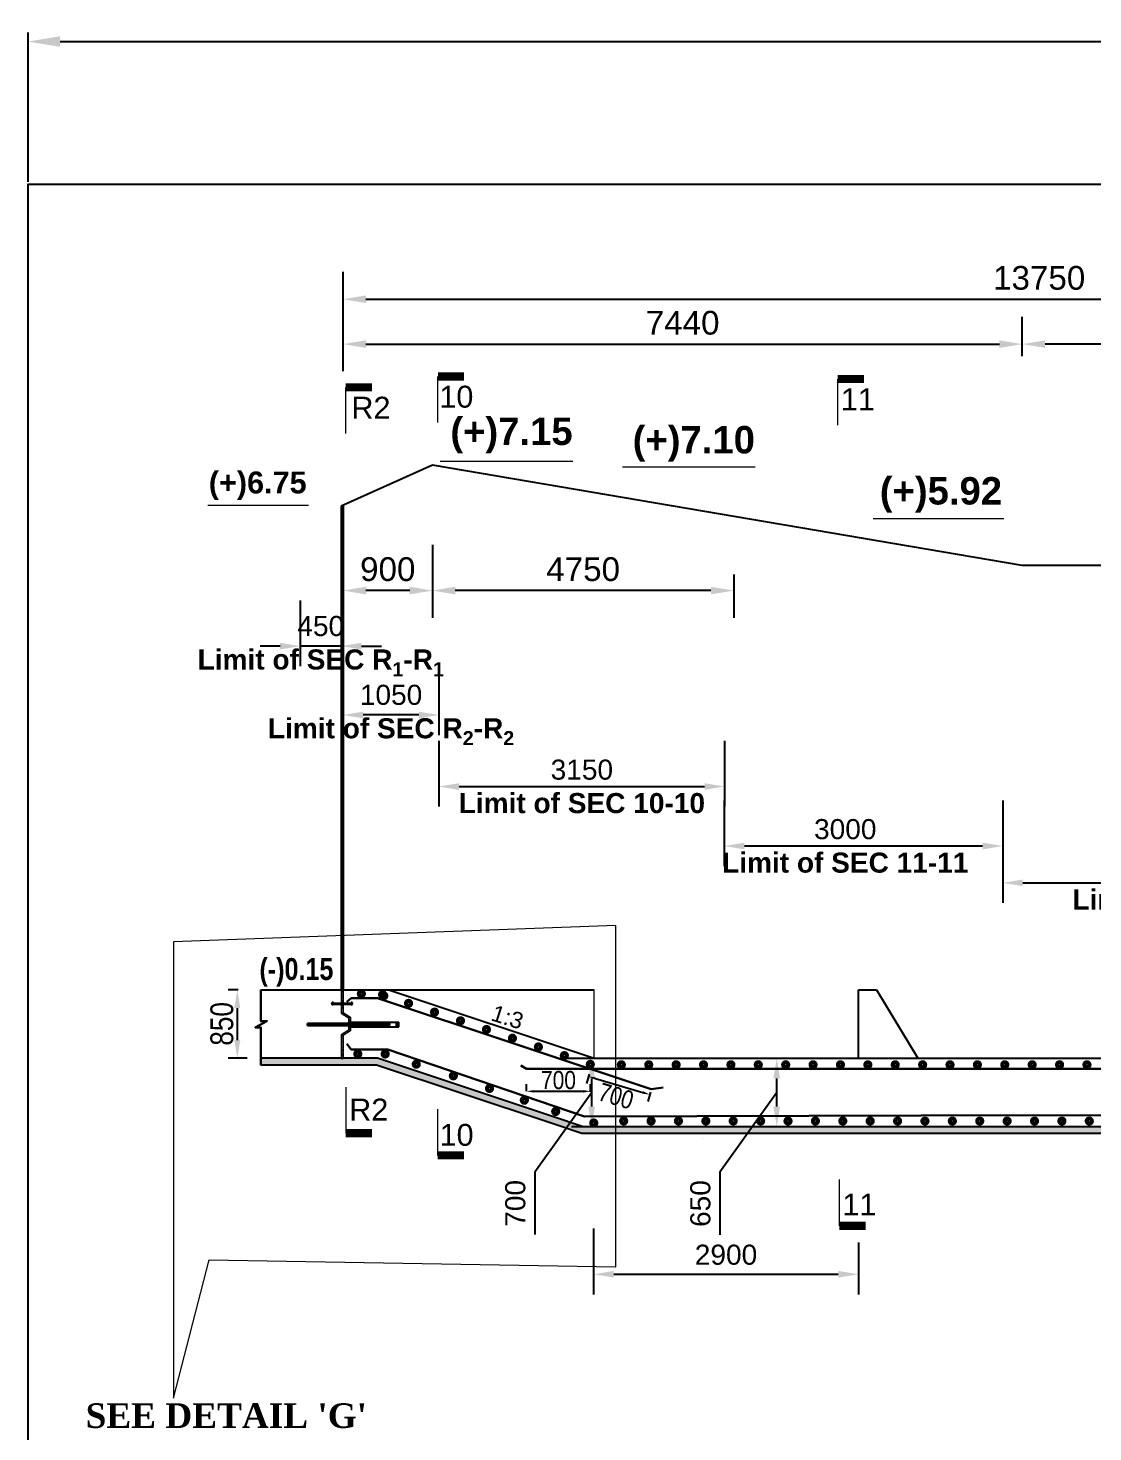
# Model space of a CAD drawing. Extents: x -358915 to 1258323, y -1667244 to -305611.
# Drawn here: x 661824 to 673488, y -1476470 to -1461086 of the extents above; entities that cross this region are included whole.
import ezdxf

# ---------------------------------------------------------------- set-up
doc = ezdxf.new("R2010")
doc.units = 0
doc.header["$LTSCALE"] = 300
doc.header["$MEASUREMENT"] = 0
for name, pattern in [('DASHED', [0.75, 0.5, -0.25]), ('DASHED2', [9.525, 6.35, -3.175]), ('HIDDEN', [0.375, 0.25, -0.125])]:
    doc.linetypes.add(name, pattern=pattern)
doc.layers.get('0').update_dxf_attribs({"linetype": 'CONTINUOUS'})
doc.layers.get('DEFPOINTS').update_dxf_attribs({"linetype": 'CONTINUOUS'})
for name, color, linetype, lineweight in [('CAR', 5, 'CONTINUOUS', 18), ('Dim', 7, 'CONTINUOUS', 9), ('line2', 3, 'CONTINUOUS', 30), ('ROD', 1, 'CONTINUOUS', 30)]:
    doc.layers.add(name, color=color, linetype=linetype, lineweight=lineweight)
for name, color, linetype in [('DOTTED', 240, 'DASHED2'), ('LINE', 7, 'CONTINUOUS'), ('TEXT', 10, 'CONTINUOUS'), ('TXT', 7, 'CONTINUOUS')]:
    doc.layers.add(name, color=color, linetype=linetype)
doc.styles.add('Arial', font='arial.ttf')
doc.styles.add('DIM', font='isocp3.shx')
doc.styles.add('dimText', font='ARIALN.TTF')
doc.dimstyles.new('3', dxfattribs={"dimtxt": 225, "dimasz": 350, "dimexe": 100, "dimexo": 25, "dimgap": 9, "dimtad": 0, "dimdec": 0, "dimzin": 0, "dimdsep": 46, "dimtxsty": 'Standard', "dimcen": 0, "dimclrd": 5, "dimclre": 6, "dimclrt": 256, "dimadec": 0, "dimazin": 0, "dimtfac": 1, "dimtdec": 0, "dimtofl": 0, "dimtmove": 2, "dimatfit": 3, "dimfxl": 1, "dimtolj": 1, "dimtzin": 0, "dimarcsym": 0})
doc.dimstyles.new('dim n_120', dxfattribs={"dimtxt": 240, "dimasz": 240, "dimexe": 240, "dimexo": 150, "dimgap": 100, "dimtad": 2, "dimdec": 0, "dimzin": 0, "dimdsep": 46, "dimtxsty": 'DIM', "dimcen": 350, "dimclrd": 5, "dimclre": 5, "dimclrt": 7, "dimadec": 0, "dimazin": 0, "dimtfac": 1, "dimtdec": 0, "dimtmove": 0, "dimatfit": 3, "dimfxl": 240, "dimfxlon": 1, "dimtolj": 1, "dimtzin": 0, "dimarcsym": 0})
doc.dimstyles.new('dim_250', dxfattribs={"dimtxt": 500, "dimasz": 500, "dimexe": 500, "dimexo": 100, "dimgap": 150, "dimtad": 1, "dimdec": 0, "dimzin": 0, "dimdsep": 46, "dimtxsty": 'Arial', "dimcen": 350, "dimclrd": 5, "dimclre": 5, "dimclrt": 7, "dimadec": 0, "dimazin": 0, "dimtfac": 1, "dimtdec": 0, "dimtmove": 0, "dimatfit": 3, "dimfxl": 500, "dimfxlon": 1, "dimtolj": 1, "dimtzin": 0, "dimarcsym": 0})
pattern_1 = [(50, (1975330.8, -1089301.7), (358.63009, -31.37607), [37.5, -412.5]), (355, (1975330.8, -1089301.7), (-69.37567, 376.09607), [30, -330]), (100.451444, (1975360.7, -1089304.3), (289.25442, 344.719995), [31.8701, -350.57106]), (46.1842, (1975330.8, -1089201.7), (533.62067, -82.75964), [56.25, -618.75]), (96.635635, (1975375.27, -1089208.6), (467.33097, 487.0593), [47.80517, -525.85688]), (351.184164, (1975330.8, -1089201.7), (467.33097, 487.0593), [45, -495]), (21, (1975380.8, -1089226.7), (298.453526, -201.309445), [37.5, -412.5]), (326, (1975380.8, -1089226.7), (121.65767, 362.57502), [30, -330]), (71.451445, (1975405.67, -1089243.48), (420.11119, 161.26558), [31.870095, -350.57106]), (37.5, (1975330.8, -1089301.7), (6.079928, 166.446927), [0, -326, 0, -335, 0, -331.25]), (7.5, (1975330.8, -1089301.7), (131.534769, 197.205856), [0, -191, 0, -318.5, 0, -126.25]), (327.5, (1975219.3, -1089301.7), (266.911218, -11.277436), [0, -125, 0, -390, 0, -517.5]), (317.5, (1975169.3, -1089301.7), (291.593085, 50.05249), [0, -162.5, 0, -259, 0, -367.5])]
pattern_2 = [(37.5, (305705.6295, -1491201.343), (-0.31496679, 9.63411885), [0, -7.6, 0, -8.5, 0, -8.125]), (7.5, (305705.63, -1491201.343), (8.84888353, 14.11073033), [0, -4.1, 0, -6.85, 0, -2.625]), (327.5, (305699.4795, -1491201.343), (15.5707093, 0.02829527), [0, -2.5, 0, -9, 0, -11.75]), (317.5, (305699.48, -1491201.343), (15.030633, 4.3883778), [0, -1.25, 0, -5.9, 0, -6.75])]
pattern_3 = [(37.5, (247832.801, -1491201.3435), (-0.31496679, 9.63411885), [0, -7.6, 0, -8.5, 0, -8.125]), (7.5, (247832.801, -1491201.344), (8.84888353, 14.11073033), [0, -4.1, 0, -6.85, 0, -2.625]), (327.5, (247826.651, -1491201.3435), (15.57070931, 0.02829527), [0, -2.5, 0, -9, 0, -11.75]), (317.5, (247826.651, -1491201.344), (15.03063302, 4.38837782), [0, -1.25, 0, -5.9, 0, -6.75])]

# ---------------------------------------------------------------- blocks, each defined once
blk = doc.blocks.new('*D906')
at = {"layer": 'DEFPOINTS', "color": 0, "ltscale": 50, "transparency": 16777216}
for p in [(664277, -1471625), (664116, -1472375), (664375, -1472375)]:
    blk.add_point(p, dxfattribs=at)
at = {"layer": 'Dim', "color": 5, "lineweight": -2, "ltscale": 50, "transparency": 16777216}
for p, q in [((664127, -1471625), (664016, -1471625)), ((664116, -1471825), (664116, -1472175)), ((664225, -1472375), (664016, -1472375))]:
    blk.add_line(p, q, dxfattribs=at)
at = {"layer": 'Dim', "color": 5, "ltscale": 50, "transparency": 16777216}
for points in [[(664083, -1471825), (664149, -1471825), (664116, -1471625)], [(664083, -1472175), (664149, -1472175), (664116, -1472375)]]:
    blk.add_solid(points, dxfattribs=at)
at = {"layer": 'Dim', "color": 7, "ltscale": 50, "transparency": 16777216, "insert": (663948, -1471998), "char_height": 250, "attachment_point": 5, "rotation": 90, "style": 'dimText'}
blk.add_mtext('\\A1;850', dxfattribs=at)
blk = doc.blocks.new('*D907')
at = {"layer": 'DEFPOINTS', "color": 0, "ltscale": 50, "transparency": 16777216}
for p in [(672714, -1464549), (672714, -1464549), (680524, -1465040)]:
    blk.add_point(p, dxfattribs=at)
at = {"layer": 'Dim', "color": 5, "lineweight": -2, "ltscale": 50, "transparency": 16777216}
for p, q in [((672714, -1464549), (672714, -1464249)), ((680524, -1464940), (680524, -1464249)), ((680274, -1464549), (672964, -1464549))]:
    blk.add_line(p, q, dxfattribs=at)
at = {"layer": 'Dim', "color": 5, "ltscale": 50, "transparency": 16777216}
for points in [[(672964, -1464508), (672964, -1464591), (672714, -1464549)], [(680274, -1464508), (680274, -1464591), (680524, -1464549)]]:
    blk.add_solid(points, dxfattribs=at)
at = {"layer": 'Dim', "color": 7, "ltscale": 50, "transparency": 16777216, "insert": (676619, -1464317), "char_height": 260, "attachment_point": 5, "style": 'Arial'}
blk.add_mtext('\\A1;6310', dxfattribs=at)
blk = doc.blocks.new('*D909')
at = {"layer": 'DEFPOINTS', "color": 0, "ltscale": 50, "transparency": 16777216}
for p in [(672714, -1464549), (672714, -1464782), (665274, -1464945)]:
    blk.add_point(p, dxfattribs=at)
at = {"layer": 'Dim', "color": 5, "lineweight": -2, "ltscale": 50, "transparency": 16777216}
for p, q in [((665274, -1464845), (665274, -1464249)), ((672714, -1464682), (672714, -1464249)), ((665524, -1464549), (672464, -1464549))]:
    blk.add_line(p, q, dxfattribs=at)
at = {"layer": 'Dim', "color": 5, "ltscale": 50, "transparency": 16777216}
for points in [[(665524, -1464508), (665524, -1464591), (665274, -1464549)], [(672464, -1464508), (672464, -1464591), (672714, -1464549)]]:
    blk.add_solid(points, dxfattribs=at)
at = {"layer": 'Dim', "color": 7, "ltscale": 50, "transparency": 16777216, "insert": (668994, -1464317), "char_height": 260, "attachment_point": 5, "style": 'Arial'}
blk.add_mtext('\\A1;7440', dxfattribs=at)
blk = doc.blocks.new('*U85')
at = {"layer": 'ROD', "const_width": 53.8}
blk.add_lwpolyline([(22, 7, -1), (-22, -7, -1)], format="xyb", close=True, dxfattribs=at)
blk = doc.blocks.new('*U86')
at = {"layer": 'Dim', "color": 0, "linetype": 'ByBlock', "lineweight": -2, "transparency": 16777216}
for p in [(0, 0), (300, 0), (600, 0), (900, 0), (1200, 0), (1500, 0), (1800, 0), (2100, 0), (2400, 0), (2700, 0), (3000, 0), (3300, 0), (3600, 0), (3900, 0), (4200, 0), (4500, 0), (4800, 0), (5100, 0), (5400, 0), (5700, 0), (6000, 0), (6300, 0), (6600, 0), (6900, 0), (7200, 0), (7500, 0), (7800, 0), (8100, 0), (8400, 0), (8700, 0), (9000, 0), (9300, 0), (9600, 0), (9900, 0), (10200, 0), (10500, 0), (10800, 0), (11100, 0), (11400, 0), (11700, 0), (12000, 0), (12300, 0), (12600, 0), (12900, 0), (13200, 0), (13500, 0), (13800, 0), (14100, 0)]:
    blk.add_blockref('*U85', p, dxfattribs=at)
blk = doc.blocks.new('*U81')
at = {"layer": 'ROD', "const_width": 53.8}
blk.add_lwpolyline([(22, 7, -1), (-22, -7, -1)], format="xyb", close=True, dxfattribs=at)
blk = doc.blocks.new('*U82')
at = {"layer": 'Dim', "color": 0, "linetype": 'ByBlock', "lineweight": -2, "transparency": 16777216}
for p in [(0, 0), (300, 0), (600, 0), (900, 0), (1200, 0), (1500, 0), (1800, 0), (2100, 0), (2400, 0)]:
    blk.add_blockref('*U81', p, dxfattribs=at)
blk = doc.blocks.new('*U83')
at = {"layer": 'ROD', "const_width": 53.8}
blk.add_lwpolyline([(22, 7, -1), (-22, -7, -1)], format="xyb", close=True, dxfattribs=at)
blk = doc.blocks.new('*U84')
at = {"layer": 'Dim', "color": 0, "linetype": 'ByBlock', "lineweight": -2, "transparency": 16777216}
for p in [(0, 0), (300, 0), (600, 0), (900, 0), (1200, 0), (1500, 0), (1800, 0), (2100, 0), (2400, 0), (2700, 0), (3000, 0), (3300, 0), (3600, 0), (3900, 0), (4200, 0), (4500, 0), (4800, 0), (5100, 0), (5400, 0), (5700, 0), (6000, 0), (6300, 0), (6600, 0), (6900, 0), (7200, 0), (7500, 0), (7800, 0), (8100, 0), (8400, 0), (8700, 0), (9000, 0), (9300, 0), (9600, 0), (9900, 0), (10200, 0), (10500, 0), (10800, 0), (11100, 0), (11400, 0), (11700, 0), (12000, 0), (12300, 0)]:
    blk.add_blockref('*U83', p, dxfattribs=at)
blk = doc.blocks.new('SEX')
at = {"layer": 'Dim', "color": 6, "ltscale": 500}
blk.add_lwpolyline([(0, 0, 60, 60, 0), (192, 0, 0, 0, 0)], format="xyseb", dxfattribs=at)
blk.add_lwpolyline([(0, -337), (0, 0), (0, 0)], dxfattribs=at)
blk = doc.blocks.new('huk')
at = {"layer": 'Dim'}
h = blk.add_hatch(dxfattribs=at)
h.set_pattern_fill('ANSI31', color=15)
h.set_pattern_definition([(45, (-358365.36117, -19477.47705), (-0.08838834765, 0.08838834765), [])])
h.paths.add_polyline_path([(13, 3, 0.75964), (-13, 3), (-94, 3, 4.674984), (-94, -6), (-12, -6, 0.637498), (12, -6), (94, -6, 4.674984), (94, 3)])
h.paths.add_polyline_path([(-6, 0, -1), (6, 0, -1)], flags=16)
at = {"layer": 'DOTTED', "color": 8}
for points in [[(-94, 3), (-13, 3)], [(13, 3), (94, 3)], [(-94, -6), (-12, -6)], [(12, -6), (94, -6)]]:
    blk.add_lwpolyline(points, dxfattribs=at)
blk.add_circle((0, 0), 6.04, dxfattribs=at)
for centre, radius, start, end in [((-104, -1), 11, 24.1477, 335.8523), ((0, 0), 13, 15.5565, 164.4435), ((104, -1), 11, 204.1477, 155.8523), ((0, 0), 13, 204.9652, 335.0348)]:
    blk.add_arc(centre, radius, start, end, dxfattribs=at)
blk = doc.blocks.new('*D929')
at = {"layer": 'DEFPOINTS', "color": 0, "ltscale": 50, "transparency": 16777216}
for p in [(680524, -1464057), (680524, -1464424), (665274, -1464525)]:
    blk.add_point(p, dxfattribs=at)
at = {"layer": 'Dim', "color": 5, "lineweight": -2, "ltscale": 50, "transparency": 16777216}
for p, q in [((665274, -1464425), (665274, -1463757)), ((680524, -1464324), (680524, -1463757)), ((665524, -1464057), (680274, -1464057))]:
    blk.add_line(p, q, dxfattribs=at)
at = {"layer": 'Dim', "color": 5, "ltscale": 50, "transparency": 16777216}
for points in [[(665524, -1464016), (665524, -1464099), (665274, -1464057)], [(680274, -1464016), (680274, -1464099), (680524, -1464057)]]:
    blk.add_solid(points, dxfattribs=at)
at = {"layer": 'Dim', "color": 7, "ltscale": 50, "transparency": 16777216, "insert": (672899, -1463825), "char_height": 260, "attachment_point": 5, "style": 'Arial'}
blk.add_mtext('\\A1;13750', dxfattribs=at)
blk = doc.blocks.new('*D939')
at = {"layer": 'DEFPOINTS', "color": 0, "ltscale": 50, "transparency": 16777216}
for p in [(666254, -1465875), (669554, -1466975), (666254, -1467250)]:
    blk.add_point(p, dxfattribs=at)
at = {"layer": 'Dim', "color": 5, "lineweight": -2, "ltscale": 50, "transparency": 16777216}
for p, q in [((666254, -1466750), (666254, -1467550)), ((669554, -1467075), (669554, -1467550)), ((669304, -1467250), (666504, -1467250))]:
    blk.add_line(p, q, dxfattribs=at)
at = {"layer": 'Dim', "color": 5, "ltscale": 50, "transparency": 16777216}
for points in [[(666504, -1467208), (666504, -1467292), (666254, -1467250)], [(669304, -1467208), (669304, -1467292), (669554, -1467250)]]:
    blk.add_solid(points, dxfattribs=at)
at = {"layer": 'Dim', "color": 7, "ltscale": 50, "transparency": 16777216, "insert": (667904, -1467017), "char_height": 260, "attachment_point": 5, "style": 'Arial'}
blk.add_mtext('\\A1;4750', dxfattribs=at)
blk = doc.blocks.new('*D940')
at = {"layer": 'DEFPOINTS', "color": 0, "ltscale": 50, "transparency": 16777216}
for p in [(665274, -1466774), (666254, -1466774), (665274, -1467250)]:
    blk.add_point(p, dxfattribs=at)
at = {"layer": 'Dim', "color": 5, "lineweight": -2, "ltscale": 50, "transparency": 16777216}
for p, q in [((665274, -1466874), (665274, -1467550)), ((666254, -1466874), (666254, -1467550)), ((666004, -1467250), (665524, -1467250))]:
    blk.add_line(p, q, dxfattribs=at)
at = {"layer": 'Dim', "color": 5, "ltscale": 50, "transparency": 16777216}
for points in [[(665524, -1467208), (665524, -1467292), (665274, -1467250)], [(666004, -1467208), (666004, -1467292), (666254, -1467250)]]:
    blk.add_solid(points, dxfattribs=at)
at = {"layer": 'Dim', "color": 7, "ltscale": 50, "transparency": 16777216, "insert": (665764, -1467017), "char_height": 260, "attachment_point": 5, "style": 'Arial'}
blk.add_mtext('\\A1;900', dxfattribs=at)
blk = doc.blocks.new('*D941')
at = {"layer": 'DEFPOINTS', "color": 0, "ltscale": 50, "transparency": 16777216}
for p in [(666325, -1468429), (669454, -1468358), (669454, -1469397)]:
    blk.add_point(p, dxfattribs=at)
at = {"layer": 'Dim', "color": 5, "lineweight": -2, "ltscale": 50, "transparency": 16777216}
for p, q in [((666325, -1468897), (666325, -1469617)), ((669454, -1468897), (669454, -1469617)), ((666545, -1469397), (669234, -1469397))]:
    blk.add_line(p, q, dxfattribs=at)
at = {"layer": 'Dim', "color": 5, "ltscale": 50, "transparency": 16777216}
for points in [[(666545, -1469361), (666545, -1469434), (666325, -1469397)], [(669234, -1469361), (669234, -1469434), (669454, -1469397)]]:
    blk.add_solid(points, dxfattribs=at)
at = {"layer": 'Dim', "color": 7, "ltscale": 50, "transparency": 16777216, "insert": (667890, -1469397), "char_height": 220, "attachment_point": 5, "style": 'Arial'}
blk.add_mtext('\\A1;3150\\P{\\fArial|b1|i0|c0|p34;Limit of SEC 10-10}', dxfattribs=at)
blk = doc.blocks.new('*D942')
at = {"layer": 'DEFPOINTS', "color": 0, "ltscale": 50, "transparency": 16777216}
for p in [(669450, -1469257), (672500, -1469376), (669450, -1470049)]:
    blk.add_point(p, dxfattribs=at)
at = {"layer": 'Dim', "color": 5, "lineweight": -2, "ltscale": 50, "transparency": 16777216}
for p, q in [((669450, -1469549), (669450, -1470269)), ((672500, -1469549), (672500, -1470269)), ((672280, -1470049), (669670, -1470049))]:
    blk.add_line(p, q, dxfattribs=at)
at = {"layer": 'Dim', "color": 5, "ltscale": 50, "transparency": 16777216}
for points in [[(669670, -1470013), (669670, -1470086), (669450, -1470049)], [(672280, -1470013), (672280, -1470086), (672500, -1470049)]]:
    blk.add_solid(points, dxfattribs=at)
at = {"layer": 'Dim', "color": 7, "ltscale": 50, "transparency": 16777216, "insert": (670775, -1470049), "char_height": 220, "attachment_point": 5, "style": 'Arial'}
blk.add_mtext('\\A1;3000\\P{\\fArial|b1|i0|c0|p34;Limit of SEC 11-11}', dxfattribs=at)
blk = doc.blocks.new('*D943')
at = {"layer": 'DEFPOINTS', "color": 0, "ltscale": 50, "transparency": 16777216}
for p in [(672500, -1469549), (676968, -1469538), (676968, -1470453)]:
    blk.add_point(p, dxfattribs=at)
at = {"layer": 'Dim', "color": 5, "lineweight": -2, "ltscale": 50, "transparency": 16777216}
for p, q in [((672500, -1469953), (672500, -1470673)), ((676968, -1469953), (676968, -1470673)), ((672720, -1470453), (676748, -1470453))]:
    blk.add_line(p, q, dxfattribs=at)
at = {"layer": 'Dim', "color": 5, "ltscale": 50, "transparency": 16777216}
for points in [[(672720, -1470416), (672720, -1470489), (672500, -1470453)], [(676748, -1470416), (676748, -1470489), (676968, -1470453)]]:
    blk.add_solid(points, dxfattribs=at)
at = {"layer": 'Dim', "color": 7, "ltscale": 50, "transparency": 16777216, "insert": (674612, -1470453), "char_height": 220, "attachment_point": 5, "style": 'Arial'}
blk.add_mtext('\\A1;3000\\P{\\fArial|b1|i0|c0|p34;Limit of SEC 12-12}', dxfattribs=at)
blk = doc.blocks.new('*D944')
at = {"layer": 'DEFPOINTS', "color": 0, "ltscale": 50, "transparency": 16777216}
for p in [(665275, -1467663), (666325, -1467645), (665275, -1468613)]:
    blk.add_point(p, dxfattribs=at)
at = {"layer": 'Dim', "color": 5, "lineweight": -2, "ltscale": 50, "transparency": 16777216}
for p, q in [((665275, -1468113), (665275, -1468833)), ((666325, -1468113), (666325, -1468833)), ((666105, -1468613), (665495, -1468613))]:
    blk.add_line(p, q, dxfattribs=at)
at = {"layer": 'Dim', "color": 5, "ltscale": 50, "transparency": 16777216}
for points in [[(665495, -1468577), (665495, -1468650), (665275, -1468613)], [(666105, -1468577), (666105, -1468650), (666325, -1468613)]]:
    blk.add_solid(points, dxfattribs=at)
at = {"layer": 'Dim', "color": 7, "ltscale": 50, "transparency": 16777216, "insert": (665800, -1468613), "char_height": 220, "attachment_point": 5, "style": 'Arial'}
blk.add_mtext('\\A1;1050\\P{\\fArial|b1|i0|c0|p34;Limit of SEC R\\H0.7x;\\S^ 2;\\H1.4286x;-R\\H0.7x;\\S^ 2;}', dxfattribs=at)
blk = doc.blocks.new('*D946')
at = {"layer": 'DEFPOINTS', "color": 0, "ltscale": 50, "transparency": 16777216}
for p in [(665255, -1466890), (664805, -1467015), (664805, -1467859)]:
    blk.add_point(p, dxfattribs=at)
at = {"layer": 'Dim', "color": 5, "lineweight": -2, "ltscale": 50, "transparency": 16777216}
for p, q in [((664805, -1467359), (664805, -1468079)), ((665255, -1467359), (665255, -1468079)), ((664585, -1467859), (664365, -1467859)), ((665255, -1467859), (664805, -1467859)), ((665475, -1467859), (665695, -1467859))]:
    blk.add_line(p, q, dxfattribs=at)
at = {"layer": 'Dim', "color": 5, "ltscale": 50, "transparency": 16777216}
for points in [[(664585, -1467822), (664585, -1467895), (664805, -1467859)], [(665475, -1467822), (665475, -1467895), (665255, -1467859)]]:
    blk.add_solid(points, dxfattribs=at)
at = {"layer": 'Dim', "color": 7, "ltscale": 50, "transparency": 16777216, "insert": (665030, -1467859), "char_height": 220, "attachment_point": 5, "style": 'Arial'}
blk.add_mtext('\\A1;450\\P{\\fArial|b1|i0|c0|p34;Limit of SEC R\\H0.7x;\\S^ 1;\\H1.4286x;-R\\H0.7x;\\S^ 1;}', dxfattribs=at)
blk = doc.blocks.new('*D947')
at = {"layer": 'DEFPOINTS', "color": 0, "ltscale": 50, "transparency": 16777216}
for p in [(667984, -1472501), (668634, -1472773), (668655, -1472700)]:
    blk.add_point(p, dxfattribs=at)
at = {"layer": 'Dim', "color": 5, "lineweight": -2, "ltscale": 50, "transparency": 16777216}
for p, q in [((667970, -1472549), (667940, -1472651)), ((668039, -1472597), (668557, -1472750)), ((668641, -1472748), (668611, -1472849))]:
    blk.add_line(p, q, dxfattribs=at)
at = {"layer": 'Dim', "color": 5, "ltscale": 50, "transparency": 16777216}
for points in [[(668043, -1472584), (668035, -1472609), (667962, -1472574)], [(668561, -1472737), (668553, -1472763), (668634, -1472773)]]:
    blk.add_solid(points, dxfattribs=at)
at = {"layer": 'Dim', "color": 7, "ltscale": 50, "transparency": 16777216, "insert": (668264, -1472790), "char_height": 200, "attachment_point": 5, "rotation": 343.5219, "style": 'dimText'}
blk.add_mtext('\\A1;700', dxfattribs=at)
blk = doc.blocks.new('*D948')
at = {"layer": 'DEFPOINTS', "color": 0, "ltscale": 50, "transparency": 16777216}
for p in [(667283, -1472776), (667984, -1472737), (667984, -1472791)]:
    blk.add_point(p, dxfattribs=at)
at = {"layer": 'Dim', "color": 5, "lineweight": -2, "ltscale": 50, "transparency": 16777216}
for p, q in [((667283, -1472737), (667283, -1472657)), ((667363, -1472737), (667904, -1472737)), ((667984, -1472741), (667984, -1472657))]:
    blk.add_line(p, q, dxfattribs=at)
at = {"layer": 'Dim', "color": 5, "ltscale": 50, "transparency": 16777216}
for points in [[(667363, -1472724), (667363, -1472751), (667283, -1472737)], [(667904, -1472724), (667904, -1472751), (667984, -1472737)]]:
    blk.add_solid(points, dxfattribs=at)
at = {"layer": 'Dim', "color": 7, "ltscale": 50, "transparency": 16777216, "insert": (667634, -1472615), "char_height": 200, "attachment_point": 5, "style": 'dimText'}
blk.add_mtext('\\A1;700', dxfattribs=at)
blk = doc.blocks.new('*D949')
at = {"layer": 'DEFPOINTS', "color": 0, "ltscale": 50, "transparency": 16777216}
for p in [(668019, -1473946), (670919, -1474293), (670919, -1474742)]:
    blk.add_point(p, dxfattribs=at)
at = {"layer": 'Dim', "color": 5, "lineweight": -2, "ltscale": 50, "transparency": 16777216}
for p, q in [((668019, -1474242), (668019, -1474962)), ((670919, -1474393), (670919, -1474962)), ((668239, -1474742), (670699, -1474742))]:
    blk.add_line(p, q, dxfattribs=at)
at = {"layer": 'Dim', "color": 5, "ltscale": 50, "transparency": 16777216}
for points in [[(668239, -1474705), (668239, -1474778), (668019, -1474742)], [(670699, -1474705), (670699, -1474778), (670919, -1474742)]]:
    blk.add_solid(points, dxfattribs=at)
at = {"layer": 'Dim', "color": 7, "ltscale": 50, "transparency": 16777216, "insert": (669469, -1474529), "char_height": 220, "attachment_point": 5, "style": 'Arial'}
blk.add_mtext('\\A1;2900', dxfattribs=at)
blk = doc.blocks.new('*D959')
at = {"layer": 'DEFPOINTS', "color": 0, "ltscale": 50, "transparency": 16777216}
for p in [(667621, -1472375), (667998, -1472375), (668039, -1473125)]:
    blk.add_point(p, dxfattribs=at)
at = {"layer": 'Dim', "color": 5, "lineweight": -2, "ltscale": 50, "transparency": 16777216}
for p, q in [((667721, -1472375), (668218, -1472375)), ((667998, -1472905), (667998, -1472595)), ((667998, -1472750), (667374, -1473624)), ((667998, -1473125), (667778, -1473125)), ((667374, -1473624), (667374, -1474307))]:
    blk.add_line(p, q, dxfattribs=at)
at = {"layer": 'Dim', "color": 5, "ltscale": 50, "transparency": 16777216}
for points in [[(667961, -1472595), (668034, -1472595), (667998, -1472375)], [(667961, -1472905), (668034, -1472905), (667998, -1473125)]]:
    blk.add_solid(points, dxfattribs=at)
at = {"layer": 'Dim', "color": 7, "ltscale": 50, "transparency": 16777216, "insert": (667162, -1473965), "char_height": 220, "attachment_point": 5, "rotation": 90, "style": 'Arial'}
blk.add_mtext('\\A1;700', dxfattribs=at)
blk = doc.blocks.new('*D1366')
at = {"layer": 'DEFPOINTS', "color": 0, "ltscale": 50, "transparency": 16777216}
for p in [(669648, -1472375), (670025, -1472375), (670066, -1473125)]:
    blk.add_point(p, dxfattribs=at)
at = {"layer": 'Dim', "color": 5, "lineweight": -2, "ltscale": 50, "transparency": 16777216}
for p, q in [((669748, -1472375), (670245, -1472375)), ((670025, -1472905), (670025, -1472595)), ((670025, -1472750), (669401, -1473624)), ((670025, -1473125), (669805, -1473125)), ((669401, -1473624), (669401, -1474310))]:
    blk.add_line(p, q, dxfattribs=at)
at = {"layer": 'Dim', "color": 5, "ltscale": 50, "transparency": 16777216}
for points in [[(669988, -1472595), (670061, -1472595), (670025, -1472375)], [(669988, -1472905), (670061, -1472905), (670025, -1473125)]]:
    blk.add_solid(points, dxfattribs=at)
at = {"layer": 'Dim', "color": 7, "ltscale": 50, "transparency": 16777216, "insert": (669189, -1473967), "char_height": 220, "attachment_point": 5, "rotation": 90, "style": 'Arial'}
blk.add_mtext('\\A1;650', dxfattribs=at)
blk = doc.blocks.new('*D1505')
at = {"layer": 'DEFPOINTS', "color": 0, "ltscale": 0.5, "transparency": 16777216}
for p in [(717799, -1461234), (661824, -1462797), (717799, -1462797)]:
    blk.add_point(p, dxfattribs=at)
at = {"layer": 'LINE', "color": 6, "lineweight": -2, "ltscale": 0.5, "transparency": 16777216}
for p, q in [((661824, -1462772), (661824, -1461134)), ((717799, -1462772), (717799, -1461134))]:
    blk.add_line(p, q, dxfattribs=at)
at = {"layer": 'LINE', "color": 5, "lineweight": -2, "ltscale": 0.5, "transparency": 16777216}
for p, q in [((662174, -1461234), (689278, -1461234)), ((717449, -1461234), (690346, -1461234))]:
    blk.add_line(p, q, dxfattribs=at)
at = {"layer": 'LINE', "color": 5, "ltscale": 0.5, "transparency": 16777216}
for points in [[(662174, -1461175), (662174, -1461292), (661824, -1461234)], [(717449, -1461175), (717449, -1461292), (717799, -1461234)]]:
    blk.add_solid(points, dxfattribs=at)
at = {"layer": 'LINE', "ltscale": 0.5, "transparency": 16777216, "insert": (689812, -1461234), "char_height": 225, "attachment_point": 5}
blk.add_mtext('\\A1;55975', dxfattribs=at)

msp = doc.modelspace()

# ---------------------------------------------------------------- hatches: boundary and pattern name
at = {"layer": 'Dim'}
h = msp.add_hatch(dxfattribs=at)
h.set_pattern_fill('AR-SAND', color=8, scale=5)
h.set_pattern_definition(pattern_2)
h.paths.add_polyline_path([(665254.4, -1471624.8), (665274.4, -1471624.8), (665274.4, -1471874.8), (665354.4, -1471924.8), (665354.4, -1471968.7), (665334.4, -1471968.7), (665334.4, -1471932), (665254.4, -1471882)])
h = msp.add_hatch(dxfattribs=at)
h.set_pattern_fill('AR-SAND', color=8, scale=5)
h.set_pattern_definition(pattern_3)
h.paths.add_polyline_path([(665254.4, -1471624.8), (665274.4, -1471624.8), (665274.4, -1471874.8), (665354.4, -1471924.8), (665354.4, -1471968.7), (665334.4, -1471968.7), (665334.4, -1471932), (665254.4, -1471882)])
h = msp.add_hatch(color=15, dxfattribs=at)
h.dxf.hatch_style = 1
h.paths.add_polyline_path([(664884.6, -1471995.8), (664884.6, -1472015.8), (665784, -1472015.8), (665784, -1471995.8)])
h = msp.add_hatch(color=15, dxfattribs=at)
h.dxf.hatch_style = 1
h.paths.add_polyline_path([(664884.6, -1471995.8), (664884.6, -1472015.8), (665784, -1472015.8), (665784, -1471995.8)])
h = msp.add_hatch(dxfattribs=at)
h.set_pattern_fill('AR-SAND', color=8, scale=5)
h.set_pattern_definition(pattern_2)
h.paths.add_polyline_path([(665254.4, -1472374.8), (665274.4, -1472374.8), (665274.4, -1472124.8), (665354.4, -1472074.8), (665354.4, -1472030.9), (665334.4, -1472030.9), (665334.4, -1472067.7), (665254.4, -1472117.7)])
h = msp.add_hatch(dxfattribs=at)
h.set_pattern_fill('AR-SAND', color=8, scale=5)
h.set_pattern_definition(pattern_3)
h.paths.add_polyline_path([(665254.4, -1472374.8), (665274.4, -1472374.8), (665274.4, -1472124.8), (665354.4, -1472074.8), (665354.4, -1472030.9), (665334.4, -1472030.9), (665334.4, -1472067.7), (665254.4, -1472117.7)])
h = msp.add_hatch(color=15, dxfattribs=at)
h.dxf.hatch_style = 1
h.paths.add_polyline_path([(665858.9, -1471980.9), (665884.4, -1471980.9), (665884.3, -1472030.9), (665858.8, -1472030.9)])
h = msp.add_hatch(color=15, dxfattribs=at)
h.dxf.hatch_style = 1
h.paths.add_polyline_path([(665858.9, -1471980.9), (665884.4, -1471980.9), (665884.3, -1472030.9), (665858.8, -1472030.9)])
at = {"layer": 'Dim', "linetype": 'DASHED'}
h = msp.add_hatch(dxfattribs=at)
h.set_pattern_fill('AR-CONC', color=8, scale=50)
h.set_pattern_definition(pattern_1)
h.paths.add_polyline_path([(682524.9, -1473425.3), (682034.7, -1473425.2), (682034.7, -1473500.2), (682524.9, -1473500.3)])
h.paths.add_polyline_path([(665652.6, -1472374.8), (664804.4, -1472374.8), (664375.3, -1472374.8), (664375.3, -1472449.8), (664804.4, -1472449.8), (665640.4, -1472449.8), (667543.5, -1473084.2), (667640, -1473116.4), (667640, -1473037.3), (667567.2, -1473013.1)])
h = msp.add_hatch(dxfattribs=at)
h.set_pattern_fill('AR-CONC', color=8, scale=50)
h.set_pattern_definition(pattern_1)
h.paths.add_polyline_path([(681070.4, -1473125), (667902.6, -1473124.8), (667640, -1473037.3), (667640, -1473116.4), (667890.4, -1473199.8), (674319.1, -1473199.8), (681043.2, -1473200), (681403.3, -1473500.1), (681914.7, -1473500.2), (681914.7, -1473425.2), (681430.6, -1473425.2)])

# ---------------------------------------------------------------- linework, layer by layer
for p, q in [((665334.4, -1471980.2), (665884.4, -1471980.9)), ((665334.4, -1471980.2), (665884.4, -1471980.9)), ((665334.4, -1472030.9), (665884.3, -1472030.9)), ((665334.4, -1472030.9), (665884.3, -1472030.9))]:
    msp.add_line(p, q)
at = {"color": 7}
for points in [[(665274.4, -1471624.8), (665774.3, -1471624.8)], [(668024.3, -1472374.8), (682524.2, -1472374.7)]]:
    msp.add_lwpolyline(points, dxfattribs=at)
for points in [[(665858.8, -1472030.9), (665858.9, -1471980.9)], [(665858.8, -1472030.9), (665858.9, -1471980.9)], [(665884.3, -1472030.9), (665884.4, -1471980.9)], [(665884.3, -1472030.9), (665884.4, -1471980.9)]]:
    msp.add_lwpolyline(points)
at = {"layer": 'CAR', "color": 1}
msp.add_line((668024.3, -1472374.8), (668024.3, -1471624.8), dxfattribs=at)
at = {"layer": 'Dim', "color": 8, "ltscale": 500}
for p, q in [((667792.7, -1465836.8), (666338.9, -1465836.8)), ((669789.4, -1465899.4), (668335.6, -1465899.4)), ((663794.3, -1466315.8), (664896.4, -1466315.8)), ((672513, -1466464.1), (671079.9, -1466464.1))]:
    msp.add_line(p, q, dxfattribs=at)
at = {"layer": 'DOTTED', "color": 7, "linetype": 'HIDDEN', "lineweight": 20, "ltscale": 2000000.0}
for points in [[(663809.1, -1474585.4), (668263.5, -1474658.7), (668263.5, -1470921.9), (663417.7, -1471098.7), (663417.7, -1474585.4)], [(663417.7, -1474585.4), (663417.7, -1476100), (663809.1, -1474585.4)]]:
    msp.add_lwpolyline(points, dxfattribs=at)
at = {"layer": 'LINE', "ltscale": 500}
for p, q in [((672714.4, -1466974.8), (666254.4, -1465874.8)), ((664372.7, -1471624.8), (665254.4, -1471624.8)), ((670918.8, -1472373.3), (670918.8, -1471623.3)), ((670918.8, -1471623.3), (671118.8, -1471623.3))]:
    msp.add_line(p, q, dxfattribs=at)
at = {"layer": 'LINE'}
msp.add_line((665774.3, -1471624.8), (668024.3, -1471624.8), dxfattribs=at)
msp.add_lwpolyline([(717799, -1502379.4), (661824.5, -1502379.4), (661824.5, -1462797.5), (717799, -1462797.5)], close=True, dxfattribs=at)
at = {"layer": 'LINE', "ltscale": 500}
for points in [[(666254.4, -1465874.8), (665254.4, -1466324.8)], [(665254.4, -1466324.8), (665254.4, -1471624.8)], [(665274.4, -1466315.8), (665274.4, -1471624.8)], [(680524.4, -1466974.8), (672714.4, -1466974.8)], [(665774.3, -1471624.8), (668024.3, -1472374.8)], [(671118.8, -1471623.3), (671568.8, -1472373.4)], [(681914.7, -1473425.2), (681430.6, -1473425.2), (681070.4, -1473125), (674319.1, -1473124.8), (667902.6, -1473124.8), (667567.2, -1473013.1), (665652.6, -1472374.8), (664804.4, -1472374.8), (664375.3, -1472374.8)], [(681914.7, -1473500.2), (681403.4, -1473500.2), (681043.2, -1473200), (674319.1, -1473199.8), (667890.4, -1473199.8), (667543.5, -1473084.2), (665640.4, -1472449.8), (664804.4, -1472449.8), (664375.3, -1472449.8)]]:
    msp.add_lwpolyline(points, dxfattribs=at)
at = {"layer": 'LINE', "lineweight": 15}
for points in [[(665254.4, -1471624.8), (665254.4, -1471781)], [(665254.4, -1471624.8), (665254.4, -1471781)], [(665274.4, -1471624.8), (665274.4, -1471780.7)], [(665274.4, -1471624.8), (665274.4, -1471780.7)], [(665254.4, -1471781), (665254.4, -1471882), (665334.4, -1471932), (665334.4, -1471995.8)], [(665254.4, -1471781), (665254.4, -1471882), (665334.4, -1471932), (665334.4, -1471995.8)], [(665274.4, -1471780.7), (665274.4, -1471874.8), (665354.4, -1471924.8), (665354.4, -1471980.2)], [(665274.4, -1471780.7), (665274.4, -1471874.8), (665354.4, -1471924.8), (665354.4, -1471980.2)], [(665334.4, -1472015.8), (665334.4, -1472067.7), (665254.4, -1472117.7), (665254.4, -1472374.8)], [(665334.4, -1472015.8), (665334.4, -1472067.7), (665254.4, -1472117.7), (665254.4, -1472374.8)], [(665354.4, -1472030.9), (665354.4, -1472074.8), (665274.4, -1472124.8), (665274.4, -1472374.8)], [(665354.4, -1472030.9), (665354.4, -1472074.8), (665274.4, -1472124.8), (665274.4, -1472374.8)]]:
    msp.add_lwpolyline(points, dxfattribs=at)
at = {"layer": 'LINE', "ltscale": 500}
msp.add_lwpolyline([(664804.4, -1472374.8), (664804.4, -1472374.8)], close=True, dxfattribs=at)
at = {"layer": 'line2', "color": 2}
for p, q in [((664884.6, -1472015.8), (664884.6, -1471995.8)), ((664959.6, -1472015.8), (664959.6, -1471995.8))]:
    msp.add_line(p, q, dxfattribs=at)
at = {"layer": 'line2', "color": 7, "linetype": 'Continuous', "ltscale": 1500000.0}
msp.add_line((669219.2, -1473252.7), (669219.2, -1473252.7), dxfattribs=at)
at = {"layer": 'line2', "color": 5}
msp.add_lwpolyline([(664372.7, -1471624.8), (664372.7, -1471966.8), (664440.9, -1471966.8), (664313.4, -1472037.8), (664375.3, -1472037.1), (664375.3, -1472449.8)], dxfattribs=at)
at = {"layer": 'line2', "color": 1}
for points in [[(665274.4, -1471624.8), (665254.4, -1471624.8)], [(665274.4, -1471624.8), (665254.4, -1471624.8)], [(665254.4, -1471783), (665258.6, -1471786.4), (665264.5, -1471787.8), (665270.8, -1471786.2), (665274.4, -1471783.3)], [(665254.4, -1471783), (665258.6, -1471786.4), (665264.5, -1471787.8), (665270.8, -1471786.2), (665274.4, -1471783.3)], [(665254.4, -1472374.8), (665274.4, -1472374.8)]]:
    msp.add_lwpolyline(points, dxfattribs=at)
at = {"layer": 'line2', "color": 2}
for points in [[(665784, -1471995.8), (664884.6, -1471995.8)], [(665784, -1472015.8), (664884.6, -1472015.8)], [(665784, -1471995.8), (664959.6, -1471995.8)], [(665784, -1472015.8), (664959.6, -1472015.8)], [(665784, -1471995.8), (665784, -1472015.8)], [(665784, -1471995.8), (665784, -1472015.8)]]:
    msp.add_lwpolyline(points, dxfattribs=at)
at = {"layer": 'ROD', "ltscale": 500}
for p, q in [((665317.3, -1471756.3), (665361.9, -1471716)), ((665361.9, -1472280.1), (665315.9, -1472218))]:
    msp.add_line(p, q, dxfattribs=at)
for points in [[(665361.9, -1471716), (665652.4, -1471716)], [(665652.4, -1471716), (668648.5, -1472714.1)], [(665361.9, -1472280.1), (665766.1, -1472280.1)], [(665766.1, -1472280.1), (667920.6, -1473013.8)], [(667283.4, -1472492.6), (667219.9, -1472454.5)], [(668781.5, -1472696.2), (668648.5, -1472714.1)], [(667920.6, -1473013.8), (672837.5, -1473000.3), (680609.6, -1473017.6)]]:
    msp.add_lwpolyline(points, dxfattribs=at)
at = {"layer": 'ROD', "const_width": 53.8}
for points in [[(665456.5, -1471655.3, 1), (665493.5, -1471683, 1)], [(665701.4, -1471677, 1), (665738.4, -1471704.7, 1)], [(665454.3, -1472313.9, -1), (665417.4, -1472341.6, -1)], [(665754.2, -1472313.9, -1), (665717.2, -1472341.6, -1)], [(666094.6, -1472426.1, -1), (666057.6, -1472453.8, -1)], [(666501, -1472553.9, -1), (666464, -1472581.6, -1)], [(666896.8, -1472691.9, -1), (666859.8, -1472719.6, -1)], [(667278.4, -1472820.7, -1), (667241.4, -1472848.4, -1)], [(667621.7, -1472944.4, -1), (667584.8, -1472972.1, -1)], [(668038.9, -1473070.1, -1), (668001.9, -1473097.8, -1)]]:
    msp.add_lwpolyline(points, format="xyb", close=True, dxfattribs=at)
at = {"layer": 'ROD', "ltscale": 500}
msp.add_lwpolyline([(667283.4, -1472492.6), (682414.9, -1472492.6, -0.4142136), (682449.9, -1472527.6), (682449.4, -1473301.7, -0.4142136), (682414.4, -1473336.7), (682144.4, -1473336.7, -0.4142154), (682109.4, -1473301.7), (682109.9, -1472492.6)], format="xyb", dxfattribs=at)

# ---------------------------------------------------------------- block references
at = {"layer": 'Dim', "color": 6, "xscale": 1.5, "yscale": 1.5, "zscale": 1.5}
for p in [(666312.7, -1464904.3), (670692.4, -1464931.8), (665304.5, -1465023.5)]:
    msp.add_blockref('SEX', p, dxfattribs=at)
at = {"layer": 'Dim', "xscale": -1}
for name, p, rotation in [('*U82', (667982.6, -1472441.5), 341.449433474373), ('*U84', (680648, -1473064.9), 359.9881519162223)]:
    msp.add_blockref(name, p, dxfattribs=dict(at, rotation=rotation))
msp.add_blockref('*U86', (682422.4, -1472446.1), dxfattribs=at)
at = {"layer": 'Dim', "color": 6, "xscale": -1.5, "yscale": 1.5, "zscale": 1.5, "rotation": 180}
for p in [(665304.4, -1473196.3), (666310, -1473438.8), (670708.9, -1474210.1)]:
    msp.add_blockref('SEX', p, dxfattribs=at)
at = {"layer": 'line2', "color": 1}
msp.add_blockref('huk', (665264.5, -1471774.8), dxfattribs=at)
msp.add_blockref('huk', (665264.5, -1471774.8), dxfattribs=at)

# ---------------------------------------------------------------- texts
at = {"layer": 'Dim', "color": 7, "insert": (662277.1, -1476155.9, 0), "char_height": 225, "width": 3437.461, "attachment_point": 1, "style": 'Arial'}
msp.add_mtext("\\pxqc;{\\fTimes New Roman|b1|i0|c0|p18;\\H1.2x;SEE DETAIL 'G'}", dxfattribs=at)
at = {"layer": 'TEXT', "ltscale": 500, "style": 'Arial'}
msp.add_text('1:3', height=179.2, rotation=342.32487, dxfattribs=at).set_placement((666883, -1471956))
at = {"layer": 'TEXT', "color": 6, "attachment_point": 6, "style": 'Arial'}
for s, insert, char_height, width in [('{\\fArial|b1|i0|c0|p34;(+)7.15}', (667789.2, -1465550, 0), 300, 563.704), ('{\\fArial|b1|i0|c0|p34;(+)7.10}', (669785.9, -1465642, 0), 300, 563.704), ('{\\fArial|b1|i0|c0|p34;(+)6.75}', (664875.2, -1466101.7, 0), 240, 572.38), ('{\\fArial|b1|i0|c0|p34;(+)5.92}', (672492.8, -1466202.1, 0), 300, 563.704), ('{\\fArial Narrow|b1|i0|c0|p34;(-)0.15}', (665168.3, -1471433.6, 0), 240, 572.38)]:
    msp.add_mtext(s, dxfattribs=dict(at, insert=insert, char_height=char_height, width=width))
at = {"layer": 'TXT', "char_height": 240, "attachment_point": 5, "style": 'Arial'}
for s, insert in [('10', (666515.4, -1465127)), ('11', (670912.8, -1465154.5)), ('10', (666517.9, -1473216.1)), ('11', (670929.2, -1473977.6))]:
    msp.add_mtext(s, dxfattribs=dict(at, insert=insert))
at = {"layer": 'TXT', "char_height": 240, "width": 826.953, "attachment_point": 5, "style": 'Arial'}
for insert in [(665579.9, -1465246.2), (665555.7, -1472937.4)]:
    msp.add_mtext('R2', dxfattribs=dict(at, insert=insert))

# ---------------------------------------------------------------- dimensions: what is measured, and where the dimension line sits
at = {"layer": 'Dim', "ltscale": 50}
for base, p1, p2, text, picture, middle in [((680524.4, -1464057.5), (665274.4, -1464525.4), (680524.4, -1464423.7), '13750', '*D929', (672899.4, -1463824.6)), ((672714.4, -1464549.4), (665274.4, -1464944.8), (672714.4, -1464781.7), '7440', '*D909', (668994.4, -1464316.6)), ((666254.4, -1467250.1), (669554.4, -1466974.8), (666254.4, -1465874.8), '4750', '*D939', (667904.4, -1467017.4)), ((665274.4, -1467250.1), (666254.4, -1466774.1), (665274.4, -1466774.1), '900', '*D940', (665764.4, -1467017.4))]:
    dim = msp.add_linear_dim(base=base, p1=p1, p2=p2, text=text, dimstyle='dim_250', override={"dimtxt": 260, "dimasz": 250, "dimexe": 300, "dimgap": 100, "dimtmove": 1}, dxfattribs=at)
    dim.commit()
    dim.dimension.update_dxf_attribs({"geometry": picture, "text_midpoint": middle})
dim = msp.add_linear_dim(base=(672714.4, -1464549.4), p1=(680524.4, -1465040.3), p2=(672714.4, -1464549.4), angle=180, text='6310', dimstyle='dim_250', override={"dimtxt": 260, "dimasz": 250, "dimexe": 300, "dimgap": 100, "dimtmove": 1}, dxfattribs=at)
dim.commit()
dim.dimension.update_dxf_attribs({"geometry": '*D907', "text_midpoint": (676619.4, -1464316.5)})
for base, p1, p2, angle, text, dimstyle, override, picture, middle in [((664804.8, -1467858.7), (665254.8, -1466890.3), (664804.8, -1467015.2), 180, '<>\\X{\\fArial|b1|i0|c0|p34;Limit of SEC R\\H0.7x;\\S^ 1;\\H1.4286x;-R\\H0.7x;\\S^ 1;}', 'dim_250', {"dimtxt": 220, "dimasz": 220, "dimexe": 220, "dimgap": 100, "dimtmove": 1}, '*D946', (665029.8, -1467858.7)), ((665274.8, -1468613.4), (666324.8, -1467645), (665274.8, -1467662.6), 180, '<>\\X{\\fArial|b1|i0|c0|p34;Limit of SEC R\\H0.7x;\\S^ 2;\\H1.4286x;-R\\H0.7x;\\S^ 2;}', 'dim_250', {"dimtxt": 220, "dimasz": 220, "dimexe": 220, "dimgap": 100, "dimtmove": 1}, '*D944', (665799.8, -1468613.4)), ((669450.1, -1470049.2), (672499.5, -1469375.8), (669450.1, -1469257.2), 180, '3000\\X{\\fArial|b1|i0|c0|p34;Limit of SEC 11-11}', 'dim_250', {"dimtxt": 220, "dimasz": 220, "dimexe": 220, "dimgap": 100, "dimtmove": 1}, '*D942', (670774.8, -1470049.2)), ((664116.1, -1472374.8), (664277.1, -1471624.8), (664375.3, -1472374.8), 90, '850', 'dim n_120', {"dimtxt": 250, "dimasz": 200, "dimexe": 100, "dimgap": 3, "dimtxsty": 'dimText', "dimtmove": 2}, '*D906', (663948, -1471998.3)), ((667997.8, -1472374.7), (668039, -1473125), (667621.4, -1472374.7), 90, '700', 'dim_250', {"dimtxt": 220, "dimasz": 220, "dimexe": 220, "dimgap": 100, "dimtmove": 1}, '*D959', (667374.3, -1473723.7)), ((670024.8, -1472374.8), (670066, -1473125.2), (669648.5, -1472374.8), 90, '650', 'dim_250', {"dimtxt": 220, "dimasz": 220, "dimexe": 220, "dimgap": 100, "dimtmove": 1}, '*D1366', (669401.4, -1473723.8))]:
    dim = msp.add_linear_dim(base=base, p1=p1, p2=p2, angle=angle, text=text, dimstyle=dimstyle, override=override, dxfattribs=at)
    dim.commit()
    dim.dimension.update_dxf_attribs({"geometry": picture, "text_midpoint": middle, "dimtype": 160})
for base, p1, p2, text, picture, middle in [((669454.4, -1469397.2), (666324.8, -1468428.8), (669454.4, -1468358.2), '3150\\X{\\fArial|b1|i0|c0|p34;Limit of SEC 10-10}', '*D941', (667889.6, -1469397.2)), ((676967.8, -1470452.5), (672499.5, -1469549.2), (676967.8, -1469537.5), '3000\\X{\\fArial|b1|i0|c0|p34;Limit of SEC 12-12}', '*D943', (674611.9, -1470452.5))]:
    dim = msp.add_linear_dim(base=base, p1=p1, p2=p2, text=text, dimstyle='dim_250', override={"dimtxt": 220, "dimasz": 220, "dimexe": 220, "dimgap": 100, "dimtmove": 1}, dxfattribs=at)
    dim.commit()
    dim.dimension.update_dxf_attribs({"geometry": picture, "text_midpoint": middle, "dimtype": 160})
for base, p1, p2, dimstyle, override, picture, middle in [((667983.6, -1472737.4), (667283.4, -1472776.3), (667983.6, -1472790.6), 'dim n_120', {"dimtxt": 200, "dimasz": 80, "dimexe": 80, "dimexo": 50, "dimgap": 20, "dimtxsty": 'dimText', "dimtmove": 1}, '*D948', (667633.5, -1472615.3)), ((670918.8, -1474741.8), (668018.8, -1473946.3), (670918.8, -1474292.7), 'dim_250', {"dimtxt": 220, "dimasz": 220, "dimexe": 220, "dimgap": 100, "dimtmove": 1}, '*D949', (669468.8, -1474529.5))]:
    dim = msp.add_linear_dim(base=base, p1=p1, p2=p2, dimstyle=dimstyle, override=override, dxfattribs=at)
    dim.commit()
    dim.dimension.update_dxf_attribs({"geometry": picture, "text_midpoint": middle})
dim = msp.add_aligned_dim(p1=(667983.8, -1472501.2), p2=(668655.5, -1472699.9), distance=-75.7, dimstyle='dim n_120', override={"dimtxt": 200, "dimasz": 80, "dimexe": 80, "dimexo": 50, "dimgap": 20, "dimtxsty": 'dimText', "dimtmove": 1}, dxfattribs=at)
dim.commit()
dim.dimension.update_dxf_attribs({"geometry": '*D947', "text_midpoint": (668263.5, -1472790.3)})
at = {"layer": 'LINE', "color": 3, "ltscale": 0.5}
dim = msp.add_linear_dim(base=(717798.986, -1461233.7603), p1=(661824.4719, -1462797.4559), p2=(717798.986, -1462797.4559), dimstyle='3', override={"dimfxl": 700}, dxfattribs=at)
dim.commit()
dim.dimension.update_dxf_attribs({"geometry": '*D1505', "text_midpoint": (689811.729, -1461233.7603)})

doc.saveas('drawing.dxf')
